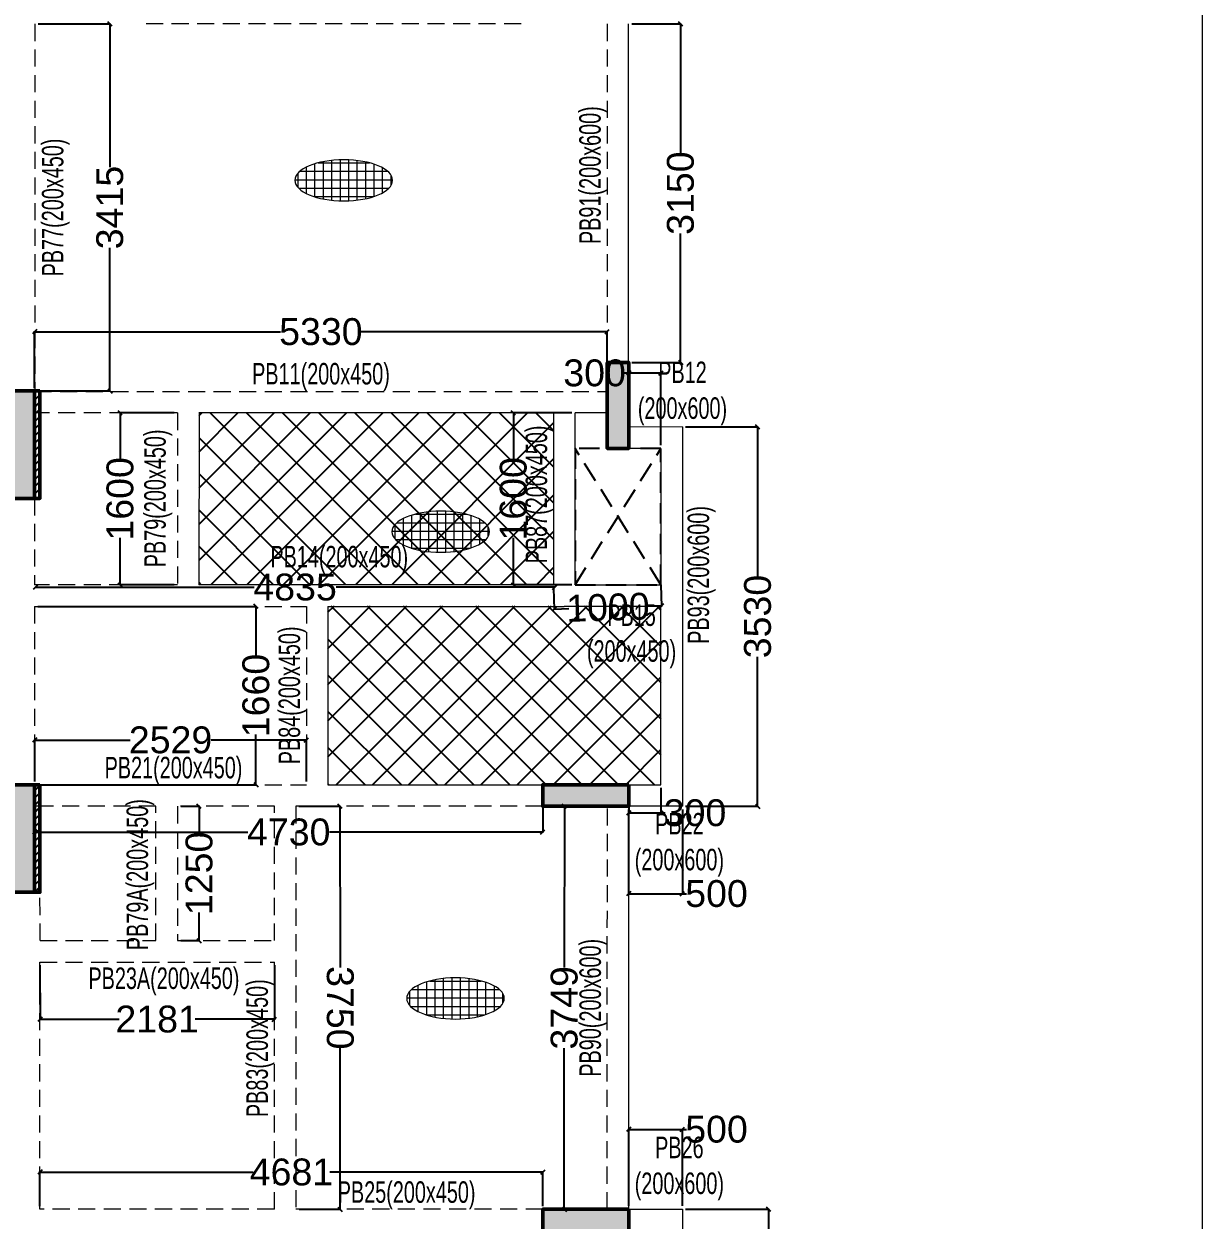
# Model space of a CAD drawing. Header units: millimetres. Extents: x 372 to 37729, y 179 to 80599.
# Drawn here: x 26762 to 37729, y 59940 to 71071 of the extents above; entities that cross this region are included whole.
import ezdxf
from ezdxf.enums import TextEntityAlignment as Align

# ---------------------------------------------------------------- set-up
doc = ezdxf.new("R2010")
doc.units = ezdxf.units.MM
doc.linetypes.add('DASHED', pattern=[0.75, 0.5, -0.25])
doc.linetypes.add('HIDDEN', pattern=[9.525, 6.35, -3.175])
for name, color, linetype, lineweight in [('A-CLMN', 5, 'Continuous', 50), ('A-CONC-PATT', 253, 'Continuous', 0), ('S - BEAM', 7, 'Continuous', 13), ('S - BEAM TXT', 30, 'Continuous', 13), ('STR-Stair', 1, 'Continuous', 13)]:
    doc.layers.add(name, color=color, linetype=linetype, lineweight=lineweight)
for name, color, linetype in [('PC-Detail-Light', 7, 'Continuous'), ('S-DIM', 8, 'Continuous'), ('SL-FW-HIDDEN', 1, 'Continuous'), ('TOILET SUNK BY100', 240, 'Continuous'), ('TOILET SUNK BY80', 240, 'Continuous')]:
    doc.layers.add(name, color=color, linetype=linetype)
doc.styles.add('S - GRID TXT', font='ARIALNB.TTF')
doc.styles.add('SOBHA', font='arial.ttf')
doc.styles.add('TITLE', font='tahoma.ttf')
doc.dimstyles.new('S--20', dxfattribs={"dimscale": 20, "dimtxt": 12.5, "dimasz": 2, "dimexe": 0.25, "dimexo": 1.5, "dimgap": 0.1, "dimtad": 0, "dimdec": 0, "dimrnd": 0.0005, "dimzin": 0, "dimdsep": 46, "dimtxsty": 'SOBHA', "dimblk": 'OBLIQUE', "dimcen": 0.09, "dimclrd": 8, "dimclre": 8, "dimclrt": 4, "dimadec": 0, "dimazin": 0, "dimtfac": 1, "dimtdec": 0, "dimtofl": 0, "dimtmove": 0, "dimatfit": 3, "dimfxl": 0.18, "dimtolj": 1, "dimtzin": 0, "dimlwd": -1, "dimlwe": -1, "dimarcsym": 0})

# ---------------------------------------------------------------- blocks, each defined once
blk = doc.blocks.new('*U71')
at = {"layer": 'SL-FW-HIDDEN', "linetype": 'HIDDEN', "ltscale": 30}
for p, q in [((800, 1270), (0, 0)), ((0, 1270), (800, 0))]:
    blk.add_line(p, q, dxfattribs=at)
blk.add_lwpolyline([(0, 1270), (800, 1270), (800, 0), (0, 0)], close=True, dxfattribs=at)
at = {"layer": 'SL-FW-HIDDEN', "linetype": 'DASHED', "ltscale": 250, "style": 'TITLE'}
blk.add_attdef('DECRIPTION', text='', height=125, dxfattribs=at).set_placement((960, 116), align=Align.MIDDLE_CENTER)
blk = doc.blocks.new('plinth beam layout')
at = {"layer": 'TOILET SUNK BY100', "linetype": 'Continuous', "lineweight": 18}
h = blk.add_hatch(dxfattribs=at)
h.set_pattern_fill('NET', color=2, scale=630)
h.set_pattern_definition([(2e-15, (-362467.66, -2199875.495), (0, 78.75), []), (90, (-362467.66, -2199875.495), (-78.75, 5e-15), [])])
h.paths.add_polyline_path([(-160035, -2187178), (-160036, -2187187), (-160039, -2187196), (-160043, -2187206), (-160048, -2187215), (-160055, -2187224), (-160062, -2187234), (-160070, -2187242), (-160080, -2187251), (-160090, -2187260), (-160102, -2187268), (-160114, -2187276), (-160128, -2187284), (-160142, -2187291), (-160157, -2187298), (-160173, -2187305), (-160190, -2187312), (-160207, -2187318), (-160226, -2187324), (-160245, -2187329), (-160264, -2187334), (-160284, -2187339), (-160305, -2187343), (-160326, -2187346), (-160348, -2187349), (-160369, -2187352), (-160392, -2187354), (-160414, -2187356), (-160437, -2187358), (-160459, -2187358), (-160482, -2187359), (-160505, -2187359), (-160528, -2187358), (-160550, -2187357), (-160573, -2187355), (-160595, -2187353), (-160617, -2187351), (-160639, -2187348), (-160660, -2187344), (-160681, -2187341), (-160701, -2187336), (-160721, -2187332), (-160740, -2187326), (-160759, -2187321), (-160777, -2187315), (-160794, -2187309), (-160810, -2187302), (-160826, -2187295), (-160841, -2187288), (-160855, -2187280), (-160868, -2187272), (-160880, -2187264), (-160890, -2187255), (-160900, -2187247), (-160909, -2187238), (-160917, -2187229), (-160924, -2187220), (-160930, -2187210), (-160934, -2187201), (-160938, -2187192), (-160940, -2187182), (-160941, -2187177), (-160941, -2187168), (-160940, -2187155), (-160938, -2187144), (-160934, -2187134), (-160930, -2187125), (-160924, -2187115), (-160917, -2187106), (-160909, -2187097), (-160900, -2187088), (-160890, -2187080), (-160880, -2187071), (-160868, -2187063), (-160855, -2187055), (-160841, -2187048), (-160826, -2187040), (-160810, -2187033), (-160794, -2187027), (-160777, -2187020), (-160759, -2187014), (-160740, -2187009), (-160721, -2187004), (-160701, -2186999), (-160681, -2186995), (-160660, -2186991), (-160639, -2186987), (-160617, -2186984), (-160595, -2186982), (-160573, -2186980), (-160550, -2186978), (-160528, -2186977), (-160505, -2186977), (-160482, -2186976), (-160459, -2186977), (-160437, -2186978), (-160414, -2186979), (-160392, -2186981), (-160369, -2186983), (-160348, -2186986), (-160326, -2186989), (-160305, -2186993), (-160284, -2186997), (-160264, -2187001), (-160245, -2187006), (-160226, -2187012), (-160207, -2187017), (-160190, -2187023), (-160173, -2187030), (-160157, -2187037), (-160142, -2187044), (-160128, -2187051), (-160114, -2187059), (-160102, -2187067), (-160090, -2187075), (-160080, -2187084), (-160070, -2187093), (-160062, -2187102), (-160055, -2187111), (-160048, -2187120), (-160043, -2187129), (-160039, -2187139), (-160036, -2187148), (-160035, -2187157), (-160034, -2187168)])
h = blk.add_hatch(dxfattribs=at)
h.set_pattern_fill('NET', color=2, scale=630)
h.set_pattern_definition([(2e-15, (-361564.46, -2203145.49), (0, 78.75), []), (90, (-361564.46, -2203145.49), (-78.75, 5e-15), [])])
h.paths.add_polyline_path([(-159132, -2190448), (-159133, -2190457), (-159136, -2190466), (-159140, -2190476), (-159145, -2190485), (-159151, -2190494), (-159159, -2190503), (-159167, -2190512), (-159177, -2190521), (-159187, -2190530), (-159199, -2190538), (-159211, -2190546), (-159224, -2190554), (-159239, -2190561), (-159254, -2190568), (-159270, -2190575), (-159287, -2190582), (-159304, -2190588), (-159323, -2190594), (-159342, -2190599), (-159361, -2190604), (-159381, -2190609), (-159402, -2190613), (-159423, -2190616), (-159444, -2190619), (-159466, -2190622), (-159488, -2190624), (-159511, -2190626), (-159533, -2190628), (-159556, -2190628), (-159579, -2190629), (-159602, -2190629), (-159624, -2190628), (-159647, -2190627), (-159669, -2190625), (-159692, -2190623), (-159714, -2190621), (-159735, -2190618), (-159757, -2190614), (-159778, -2190611), (-159798, -2190606), (-159818, -2190602), (-159837, -2190596), (-159856, -2190591), (-159874, -2190585), (-159891, -2190579), (-159907, -2190572), (-159923, -2190565), (-159938, -2190558), (-159951, -2190550), (-159964, -2190542), (-159976, -2190534), (-159987, -2190525), (-159997, -2190517), (-160006, -2190508), (-160014, -2190499), (-160021, -2190490), (-160026, -2190480), (-160031, -2190471), (-160034, -2190462), (-160037, -2190452), (-160037, -2190447), (-160038, -2190438), (-160037, -2190425), (-160034, -2190414), (-160031, -2190404), (-160026, -2190395), (-160021, -2190385), (-160014, -2190376), (-160006, -2190367), (-159997, -2190358), (-159987, -2190350), (-159976, -2190341), (-159964, -2190333), (-159951, -2190325), (-159938, -2190318), (-159923, -2190310), (-159907, -2190303), (-159891, -2190297), (-159874, -2190290), (-159856, -2190284), (-159837, -2190279), (-159818, -2190274), (-159798, -2190269), (-159778, -2190265), (-159757, -2190261), (-159735, -2190257), (-159714, -2190254), (-159692, -2190252), (-159669, -2190250), (-159647, -2190248), (-159624, -2190247), (-159602, -2190247), (-159579, -2190246), (-159556, -2190247), (-159533, -2190248), (-159511, -2190249), (-159488, -2190251), (-159466, -2190253), (-159444, -2190256), (-159423, -2190259), (-159402, -2190263), (-159381, -2190267), (-159361, -2190271), (-159342, -2190276), (-159323, -2190282), (-159304, -2190287), (-159287, -2190293), (-159270, -2190300), (-159254, -2190307), (-159239, -2190314), (-159224, -2190321), (-159211, -2190329), (-159199, -2190337), (-159187, -2190345), (-159177, -2190354), (-159167, -2190363), (-159159, -2190372), (-159151, -2190381), (-159145, -2190390), (-159140, -2190399), (-159136, -2190409), (-159133, -2190418), (-159132, -2190427), (-159131, -2190438)])
h = blk.add_hatch(dxfattribs=at)
h.set_pattern_fill('NET', color=2, scale=630)
h.set_pattern_definition([(2e-15, (-361427.48, -2207489.19), (0, 78.75), []), (90, (-361427.48, -2207489.19), (-78.75, 5e-15), [])])
h.paths.add_polyline_path([(-158995, -2194792), (-158996, -2194800), (-158999, -2194810), (-159003, -2194819), (-159008, -2194829), (-159014, -2194838), (-159022, -2194847), (-159030, -2194856), (-159040, -2194865), (-159050, -2194873), (-159062, -2194882), (-159074, -2194890), (-159087, -2194898), (-159102, -2194905), (-159117, -2194912), (-159133, -2194919), (-159150, -2194926), (-159167, -2194932), (-159186, -2194937), (-159205, -2194943), (-159224, -2194948), (-159244, -2194952), (-159265, -2194956), (-159286, -2194960), (-159307, -2194963), (-159329, -2194966), (-159351, -2194968), (-159374, -2194970), (-159396, -2194971), (-159419, -2194972), (-159442, -2194972), (-159465, -2194972), (-159487, -2194972), (-159510, -2194971), (-159533, -2194969), (-159555, -2194967), (-159577, -2194965), (-159598, -2194962), (-159620, -2194958), (-159641, -2194954), (-159661, -2194950), (-159681, -2194945), (-159700, -2194940), (-159719, -2194935), (-159737, -2194929), (-159754, -2194922), (-159770, -2194916), (-159786, -2194909), (-159801, -2194901), (-159814, -2194894), (-159827, -2194886), (-159839, -2194878), (-159850, -2194869), (-159860, -2194861), (-159869, -2194852), (-159877, -2194843), (-159884, -2194833), (-159889, -2194824), (-159894, -2194815), (-159897, -2194805), (-159900, -2194796), (-159900, -2194790), (-159901, -2194781), (-159900, -2194768), (-159897, -2194757), (-159894, -2194748), (-159889, -2194738), (-159884, -2194729), (-159877, -2194720), (-159869, -2194711), (-159860, -2194702), (-159850, -2194693), (-159839, -2194685), (-159827, -2194677), (-159814, -2194669), (-159801, -2194661), (-159786, -2194654), (-159770, -2194647), (-159754, -2194640), (-159737, -2194634), (-159719, -2194628), (-159700, -2194622), (-159681, -2194617), (-159661, -2194613), (-159641, -2194608), (-159620, -2194604), (-159598, -2194601), (-159577, -2194598), (-159555, -2194596), (-159533, -2194593), (-159510, -2194592), (-159487, -2194591), (-159465, -2194590), (-159442, -2194590), (-159419, -2194590), (-159396, -2194591), (-159374, -2194593), (-159351, -2194594), (-159329, -2194597), (-159307, -2194599), (-159286, -2194603), (-159265, -2194606), (-159244, -2194610), (-159224, -2194615), (-159205, -2194620), (-159186, -2194625), (-159167, -2194631), (-159150, -2194637), (-159133, -2194644), (-159117, -2194650), (-159102, -2194658), (-159087, -2194665), (-159074, -2194673), (-159062, -2194681), (-159050, -2194689), (-159040, -2194698), (-159030, -2194706), (-159022, -2194715), (-159014, -2194725), (-159008, -2194734), (-159003, -2194743), (-158999, -2194753), (-158996, -2194762), (-158995, -2194771), (-158994, -2194781)])
at = {"layer": 'TOILET SUNK BY80'}
h = blk.add_hatch(dxfattribs=at)
h.set_pattern_fill('ANSI37', color=256, scale=75, style=0)
h.set_pattern_definition([(45, (-2861.98, -360193.48), (-168.379802, 168.379802), []), (135, (-2861.98, -360193.48), (-168.379802, -168.379802), [])])
h.paths.add_polyline_path([(-158535, -2189328), (-161835, -2189328), (-161835, -2190928), (-158535, -2190928)])
h = blk.add_hatch(dxfattribs=at)
h.set_pattern_fill('ANSI37', color=256, scale=75, style=0)
h.set_pattern_definition([(45, (-2861.98, -360192.46), (-168.379802, 168.379802), []), (135, (-2861.98, -360192.46), (-168.379802, -168.379802), [])])
h.paths.add_polyline_path([(-157536, -2191127), (-160635, -2191127), (-160635, -2192793), (-157536, -2192793)])
at = {"layer": 'A-CLMN', "lineweight": 18, "extrusion": (0, 0, -1)}
for centre in [(-160488, -2187168, 0), (-159585, -2190438, 0), (-159448, -2194781, 0)]:
    blk.add_ellipse(centre, major_axis=(454, 0), ratio=0.421603, dxfattribs=at)
at = {"layer": 'S - BEAM', "linetype": 'HIDDEN', "ltscale": 25}
for p, q in [((-163365, -2185713, 0), (-163365, -2189128, 0)), ((-158836, -2185713, 0), (-162366, -2185713, 0)), ((-158036, -2185713, 0), (-158036, -2188863, 0)), ((-163366, -2189133, 0), (-158036, -2189133, 0)), ((-162035, -2189333, 0), (-163366, -2189333, 0)), ((-162035, -2189333, 1), (-162036, -2190933, 0)), ((-163366, -2190128, 0), (-163366, -2190933, 0)), ((-163366, -2191133, 0), (-163366, -2192793, 0)), ((-160836, -2191133, 0), (-160836, -2192793, 0)), ((-163365, -2192793, 1), (-160835, -2192793, 0)), ((-162236, -2192993, 1), (-163365, -2192993, 1)), ((-161134, -2192993, 1), (-162036, -2192993, 1)), ((-158636, -2192993, 0), (-160935, -2192993, 0)), ((-158036, -2196743, 0), (-158034, -2192993, 0)), ((-163315, -2194243, 0), (-163316, -2193793, 0)), ((-161134, -2196743, 0), (-163316, -2196743, 0)), ((-158635, -2196743, 0), (-160934, -2196743, 0))]:
    blk.add_line(p, q, dxfattribs=at)
at = {"layer": 'S - BEAM', "linetype": 'ByBlock', "ltscale": 25}
for p, q in [((-157836, -2188863, 0), (-157836, -2185713, 0)), ((-161835, -2189328, 1), (-161836, -2190933, 0)), ((-158535, -2189333, 0), (-161836, -2189333, 0)), ((-158036, -2189333, 0), (-158335, -2189333, 0)), ((-157336, -2189463, 0), (-157835, -2189464, 0)), ((-157336, -2189463, 0), (-157336, -2192993, 0)), ((-157536, -2189663, 0), (-157836, -2189663, 0)), ((-157536, -2189663, 0), (-157536, -2190933, 1)), ((-157335, -2189664, 0), (-157335, -2189664, 0)), ((-160636, -2191133, 0), (-160636, -2192793, 0)), ((-157536, -2192793, 0), (-157536, -2191133, 0)), ((-160636, -2192793, 0), (-158636, -2192793, 0)), ((-157836, -2192793, 0), (-157536, -2192793, 0)), ((-157336, -2192993, 0), (-157836, -2192993, 0)), ((-157836, -2192993, 0), (-157836, -2196743, 0)), ((-157836, -2196743, 0), (-157336, -2196743, 0)), ((-157336, -2196743, 0), (-157335, -2200646, 0))]:
    blk.add_line(p, q, dxfattribs=at)
for points, elevation in [([(-158535, -2189333), (-158535, -2190933)], 1), ([(-158335, -2190933), (-158335, -2189333)], 1), ([(-158535, -2190933), (-161836, -2190933)], 1), ([(-158335, -2190933), (-157536, -2190933)], 1), ([(-160636, -2191133), (-158436, -2191133)], 0), ([(-157536, -2191133), (-158436, -2191133)], 0)]:
    blk.add_lwpolyline(points, dxfattribs=dict(at, elevation=elevation))
at = {"layer": 'S - BEAM', "linetype": 'HIDDEN', "ltscale": 25}
for points, elevation in [([(-162036, -2190933), (-163366, -2190933)], 1), ([(-163366, -2191133), (-160836, -2191133)], 0), ([(-162236, -2194243), (-162236, -2192993)], 0), ([(-162036, -2192993), (-162036, -2194243)], 0), ([(-161134, -2194243), (-161134, -2192993)], 0), ([(-160935, -2192993), (-160934, -2196743)], 0), ([(-163315, -2194243), (-162236, -2194243)], 0), ([(-162036, -2194243), (-161134, -2194243)], 0), ([(-163316, -2196743), (-163316, -2194443)], 0), ([(-163316, -2194443), (-161134, -2194443)], 0), ([(-161134, -2196743), (-161134, -2194443)], 0)]:
    blk.add_lwpolyline(points, dxfattribs=dict(at, elevation=elevation))
at = {"layer": 'SL-FW-HIDDEN', "color": 3, "linetype": 'DASHED', "lineweight": 5, "ltscale": 30, "xscale": -1, "rotation": 180}
blk.add_blockref('*U71', (-158335, -2189663, 0), dxfattribs=at)
at = {"layer": 'S - BEAM TXT', "char_height": 200, "attachment_point": 8, "rotation": 90, "style": 'S - GRID TXT'}
for s, insert in [('{\\fSwis721 LtCn BT|b0|i0|c0|p34;\\W0.9;PB91(200x600)}', (-158036, -2187120, 1)), ('{\\fSwis721 LtCn BT|b0|i0|c0|p34;\\W0.9;PB77(200x450)}', (-163038, -2187421, 0)), ('{\\fSwis721 LtCn BT|b0|i0|c0|p34;\\W0.9;PB79(200x450)}', (-162085, -2190128, 1)), ('{\\fSwis721 LtCn BT|b0|i0|c0|p34;\\W0.9;PB87(200x450)}', (-158535, -2190091, 1)), ('{\\fSwis721 LtCn BT|b0|i0|c0|p34;\\W0.9;PB93(200x600)}', (-157027, -2190840, 0)), ('{\\fSwis721 LtCn BT|b0|i0|c0|p34;\\W0.9;PB84(200x450)}', (-160835, -2191961, 0)), ('{\\fSwis721 LtCn BT|b0|i0|c0|p34;\\W0.9;PB79A(200x450)}', (-162250, -2193629, 1)), ('{\\fSwis721 LtCn BT|b0|i0|c0|p34;\\W0.9;PB90(200x600)}', (-158034, -2194868, 0)), ('{\\fSwis721 LtCn BT|b0|i0|c0|p34;\\W0.9;PB83(200x450)}', (-161134, -2195244, 0))]:
    blk.add_mtext(s, dxfattribs=dict(at, insert=insert))
at = {"layer": 'S - BEAM TXT', "char_height": 200, "attachment_point": 8, "style": 'S - GRID TXT'}
for s, insert in [('{\\fSwis721 LtCn BT|b0|i0|c0|p34;\\W0.9;PB11(200x450)}', (-160700, -2189128)), ('{\\fSwis721 LtCn BT|b0|i0|c0|p34;\\W0.9;PB12\\P(200x600)}', (-157335, -2189448, 0)), ('{\\fSwis721 LtCn BT|b0|i0|c0|p34;\\W0.9;PB14(200x450)}', (-160530, -2190830, 1)), ('{\\fSwis721 LtCn BT|b0|i0|c0|p34;\\W0.9;PB15\\P(200x450)}', (-157809, -2191708, 0)), ('{\\fSwis721 LtCn BT|b0|i0|c0|p34;\\W0.9;PB21(200x450)}', (-162073, -2192793, 0)), ('{\\fSwis721 LtCn BT|b0|i0|c0|p34;\\W0.9;PB22\\P(200x600)}', (-157364, -2193649, 0)), ('{\\fSwis721 LtCn BT|b0|i0|c0|p34;\\W0.9;PB23A(200x450)}', (-162162, -2194753, 0)), ('{\\fSwis721 LtCn BT|b0|i0|c0|p34;\\W0.9;PB26\\P(200x600)}', (-157364, -2196661, 0)), ('{\\fSwis721 LtCn BT|b0|i0|c0|p34;\\W0.9;PB25(200x450)}', (-159903, -2196743, 0))]:
    blk.add_mtext(s, dxfattribs=dict(at, insert=insert))
blk = doc.blocks.new('TYP CLM')
at = {"layer": 'A-CONC-PATT'}
h = blk.add_hatch(color=256, dxfattribs=at)
h.dxf.hatch_style = 1
h.paths.add_polyline_path([(23800, 35410), (23600, 35410), (23600, 34610), (23800, 34610)])
h = blk.add_hatch(color=256, dxfattribs=at)
h.dxf.hatch_style = 1
h.paths.add_polyline_path([(18270, 35145), (18070, 35145), (18070, 34145), (18270, 34145)])
h = blk.add_hatch(color=256, dxfattribs=at)
h.dxf.hatch_style = 1
h.paths.add_polyline_path([(18070, 30480), (18270, 30480), (18270, 31480), (18070, 31480)])
h = blk.add_hatch(color=256, dxfattribs=at)
h.dxf.hatch_style = 1
h.paths.add_polyline_path([(23000, 31480), (23000, 31280), (23800, 31280), (23800, 31480)])
h = blk.add_hatch(color=256, dxfattribs=at)
h.dxf.hatch_style = 1
h.paths.add_polyline_path([(23800, 27330), (23800, 27530), (23000, 27530), (23000, 27330)])
at = {"layer": 'PC-Detail-Light', "linetype": 'ByBlock'}
h = blk.add_hatch(dxfattribs=at)
h.set_pattern_fill('ANSI31', color=8, scale=15)
h.set_pattern_definition([(45, (-99.18, 3565.606), (-33.67596, 33.67596), [])])
h.paths.add_polyline_path([(18320, 31480), (18270, 31480), (18270, 30480), (18320, 30480)])
h.paths.add_polyline_path([(18320, 35145), (18270, 35145), (18270, 34145), (18320, 34145)])
at = {"layer": 'A-CLMN'}
for points, elevation in [([(23600, 35410), (23800, 35410), (23800, 34610), (23600, 34610)], 1), ([(18070, 35145), (18270, 35145), (18270, 34145), (18070, 34145)], 1), ([(18070, 35145), (18270, 35145), (18270, 34145), (18070, 34145)], 0), ([(18270, 30480), (18070, 30480), (18070, 31480), (18270, 31480)], 1), ([(18320, 31480), (18270, 31480), (18270, 30480), (18320, 30480)], 1), ([(23800, 31480), (23800, 31280), (23000, 31280), (23000, 31480)], 1), ([(23800, 27530), (23800, 27330), (23000, 27330), (23000, 27530)], 1)]:
    blk.add_lwpolyline(points, close=True, dxfattribs=dict(at, elevation=elevation))
blk = doc.blocks.new('_Oblique')
at = {"color": 0, "linetype": 'ByBlock', "lineweight": -2}
blk.add_line((-0.5, -0.5), (0.5, 0.5), dxfattribs=at)
blk = doc.blocks.new('*D438')
at = {"layer": 'Defpoints', "color": 0, "linetype": 'ByBlock', "transparency": 16777216}
for p in [(32391, 71071, 0), (32874, 71071), (32391, 67921, 0)]:
    blk.add_point(p, dxfattribs=at)
at = {"layer": 'S-DIM', "color": 8, "transparency": 16777216}
for p, q in [((32421, 71071), (32879, 71071)), ((32874, 71071), (32874, 69870)), ((32874, 67921), (32874, 69121)), ((32421, 67921), (32879, 67921))]:
    blk.add_line(p, q, dxfattribs=at)
at = {"layer": 'S-DIM', "color": 8, "linetype": 'ByBlock', "transparency": 16777216, "xscale": 40, "yscale": 40, "zscale": 40}
for p, rotation in [((32874, 71071), 90), ((32874, 67921), 270)]:
    blk.add_blockref('_Oblique', p, dxfattribs=dict(at, rotation=rotation))
at = {"layer": 'S-DIM', "color": 4, "linetype": 'ByBlock', "transparency": 16777216, "insert": (32874, 69496), "char_height": 250, "attachment_point": 5, "rotation": 90, "style": 'SOBHA'}
blk.add_mtext('\\A1;3150', dxfattribs=at)
blk = doc.blocks.new('*D439')
at = {"layer": 'Defpoints', "color": 0, "linetype": 'ByBlock', "transparency": 16777216}
for p in [(26863, 71070, 0), (26863, 67655, 0), (27562, 67655)]:
    blk.add_point(p, dxfattribs=at)
at = {"layer": 'S-DIM', "color": 8, "transparency": 16777216}
for p, q in [((26893, 71070), (27567, 71070)), ((27562, 71070), (27562, 69739)), ((27562, 67655), (27562, 68986)), ((26893, 67655), (27567, 67655))]:
    blk.add_line(p, q, dxfattribs=at)
at = {"layer": 'S-DIM', "color": 8, "linetype": 'ByBlock', "transparency": 16777216, "xscale": 40, "yscale": 40, "zscale": 40}
for p, rotation in [((27562, 71070), 90), ((27562, 67655), 270)]:
    blk.add_blockref('_Oblique', p, dxfattribs=dict(at, rotation=rotation))
at = {"layer": 'S-DIM', "color": 4, "linetype": 'ByBlock', "transparency": 16777216, "insert": (27562, 69362), "char_height": 250, "attachment_point": 5, "rotation": 90, "style": 'SOBHA'}
blk.add_mtext('\\A1;3415', dxfattribs=at)
blk = doc.blocks.new('*D387')
at = {"layer": 'Defpoints', "color": 0, "linetype": 'ByBlock', "transparency": 16777216}
for p in [(32191, 68206), (26861, 67651, 0), (32191, 67651, 0)]:
    blk.add_point(p, dxfattribs=at)
at = {"layer": 'S-DIM', "color": 8, "transparency": 16777216}
for p, q in [((26861, 67681), (26861, 68211)), ((26861, 68206), (29151, 68206)), ((32191, 68206), (29901, 68206)), ((32191, 67681), (32191, 68211))]:
    blk.add_line(p, q, dxfattribs=at)
at = {"layer": 'S-DIM', "color": 8, "linetype": 'ByBlock', "transparency": 16777216, "xscale": 40, "yscale": 40, "zscale": 40, "rotation": 180}
blk.add_blockref('_Oblique', (26861, 68206), dxfattribs=at)
at = {"layer": 'S-DIM', "color": 8, "linetype": 'ByBlock', "transparency": 16777216, "xscale": 40, "yscale": 40, "zscale": 40}
blk.add_blockref('_Oblique', (32191, 68206), dxfattribs=at)
at = {"layer": 'S-DIM', "color": 4, "linetype": 'ByBlock', "transparency": 16777216, "insert": (29526, 68206), "char_height": 250, "attachment_point": 5, "style": 'SOBHA'}
blk.add_mtext('\\A1;5330', dxfattribs=at)
blk = doc.blocks.new('*D388')
at = {"layer": 'Defpoints', "color": 0, "linetype": 'ByBlock', "transparency": 16777216}
for p in [(28192, 67451, 1), (27657, 65851), (28191, 65851, 0)]:
    blk.add_point(p, dxfattribs=at)
at = {"layer": 'S-DIM', "color": 8, "transparency": 16777216}
for p, q in [((28162, 67451), (27653, 67451)), ((27658, 67451), (27658, 67014)), ((27657, 65851), (27657, 66288)), ((28161, 65851), (27652, 65851))]:
    blk.add_line(p, q, dxfattribs=at)
at = {"layer": 'S-DIM', "color": 8, "linetype": 'ByBlock', "transparency": 16777216, "xscale": 40, "yscale": 40, "zscale": 40}
for p, rotation in [((27658, 67451), 89.97974101101354), ((27657, 65851), 269.9797410110135)]:
    blk.add_blockref('_Oblique', p, dxfattribs=dict(at, rotation=rotation))
at = {"layer": 'S-DIM', "color": 4, "linetype": 'ByBlock', "transparency": 16777216, "insert": (27657, 66651), "char_height": 250, "attachment_point": 5, "rotation": 89.9797, "style": 'SOBHA'}
blk.add_mtext('\\A1;1600', dxfattribs=at)
blk = doc.blocks.new('*D389')
at = {"layer": 'Defpoints', "color": 0, "linetype": 'ByBlock', "transparency": 16777216}
for p in [(31318, 67451), (31892, 67451, 1), (31892, 65851, 1)]:
    blk.add_point(p, dxfattribs=at)
at = {"layer": 'S-DIM', "color": 8, "transparency": 16777216}
for p, q in [((31862, 67451), (31313, 67451)), ((31318, 67451), (31318, 67014)), ((31318, 65851), (31318, 66287)), ((31862, 65851), (31313, 65851))]:
    blk.add_line(p, q, dxfattribs=at)
at = {"layer": 'S-DIM', "color": 8, "linetype": 'ByBlock', "transparency": 16777216, "xscale": 40, "yscale": 40, "zscale": 40}
for p, rotation in [((31318, 67451), 90), ((31318, 65851), 270)]:
    blk.add_blockref('_Oblique', p, dxfattribs=dict(at, rotation=rotation))
at = {"layer": 'S-DIM', "color": 4, "linetype": 'ByBlock', "transparency": 16777216, "insert": (31318, 66651), "char_height": 250, "attachment_point": 5, "rotation": 90, "style": 'SOBHA'}
blk.add_mtext('\\A1;1600', dxfattribs=at)
blk = doc.blocks.new('*D390')
at = {"layer": 'Defpoints', "color": 0, "linetype": 'ByBlock', "transparency": 16777216}
for p in [(32891, 67321, 0), (32891, 63791, 0), (33592, 63791)]:
    blk.add_point(p, dxfattribs=at)
at = {"layer": 'S-DIM', "color": 8, "transparency": 16777216}
for p, q in [((32921, 67321), (33597, 67321)), ((33592, 67321), (33592, 65930)), ((33592, 63791), (33592, 65181)), ((32921, 63791), (33597, 63791))]:
    blk.add_line(p, q, dxfattribs=at)
at = {"layer": 'S-DIM', "color": 8, "linetype": 'ByBlock', "transparency": 16777216, "xscale": 40, "yscale": 40, "zscale": 40}
for p, rotation in [((33592, 67321), 90), ((33592, 63791), 270)]:
    blk.add_blockref('_Oblique', p, dxfattribs=dict(at, rotation=rotation))
at = {"layer": 'S-DIM', "color": 4, "linetype": 'ByBlock', "transparency": 16777216, "insert": (33592, 65556), "char_height": 250, "attachment_point": 5, "rotation": 90, "style": 'SOBHA'}
blk.add_mtext('\\A1;3530', dxfattribs=at)
blk = doc.blocks.new('*D391')
at = {"layer": 'Defpoints', "color": 0, "linetype": 'ByBlock', "transparency": 16777216}
for p in [(26861, 65651, 0), (26861, 63991, 0), (28922, 63991)]:
    blk.add_point(p, dxfattribs=at)
at = {"layer": 'S-DIM', "color": 8, "transparency": 16777216}
for p, q in [((26891, 65651), (28927, 65651)), ((28922, 65651), (28922, 65184)), ((28922, 63991), (28922, 64457)), ((26891, 63991), (28927, 63991))]:
    blk.add_line(p, q, dxfattribs=at)
at = {"layer": 'S-DIM', "color": 8, "linetype": 'ByBlock', "transparency": 16777216, "xscale": 40, "yscale": 40, "zscale": 40}
for p, rotation in [((28922, 65651), 90), ((28922, 63991), 270)]:
    blk.add_blockref('_Oblique', p, dxfattribs=dict(at, rotation=rotation))
at = {"layer": 'S-DIM', "color": 4, "linetype": 'ByBlock', "transparency": 16777216, "insert": (28922, 64821), "char_height": 250, "attachment_point": 5, "rotation": 90, "style": 'SOBHA'}
blk.add_mtext('\\A1;1660', dxfattribs=at)
blk = doc.blocks.new('*D394')
at = {"layer": 'Defpoints', "color": 0, "linetype": 'ByBlock', "transparency": 16777216}
for p in [(28192, 63790, 0), (28191, 62541, 0), (28393, 62541)]:
    blk.add_point(p, dxfattribs=at)
at = {"layer": 'S-DIM', "color": 8, "transparency": 16777216}
for p, q in [((28222, 63790), (28398, 63790)), ((28393, 63790), (28393, 63529)), ((28393, 62541), (28393, 62802)), ((28221, 62541), (28398, 62541))]:
    blk.add_line(p, q, dxfattribs=at)
at = {"layer": 'S-DIM', "color": 8, "linetype": 'ByBlock', "transparency": 16777216, "xscale": 40, "yscale": 40, "zscale": 40}
for p, rotation in [((28393, 63790), 89.9926185635102), ((28393, 62541), 269.9926185635102)]:
    blk.add_blockref('_Oblique', p, dxfattribs=dict(at, rotation=rotation))
at = {"layer": 'S-DIM', "color": 4, "linetype": 'ByBlock', "transparency": 16777216, "insert": (28393, 63166), "char_height": 250, "attachment_point": 5, "rotation": 89.9926, "style": 'SOBHA'}
blk.add_mtext('\\A1;1250', dxfattribs=at)
blk = doc.blocks.new('*D395')
at = {"layer": 'Defpoints', "color": 0, "linetype": 'ByBlock', "transparency": 16777216}
for p in [(29292, 63790, 0), (29293, 60040, 0), (29705, 60040)]:
    blk.add_point(p, dxfattribs=at)
at = {"layer": 'S-DIM', "color": 8, "transparency": 16777216}
for p, q in [((29322, 63790), (29709, 63790)), ((29704, 63790), (29705, 62290)), ((29705, 60040), (29705, 61540)), ((29323, 60040), (29710, 60040))]:
    blk.add_line(p, q, dxfattribs=at)
at = {"layer": 'S-DIM', "color": 8, "linetype": 'ByBlock', "transparency": 16777216, "xscale": 40, "yscale": 40, "zscale": 40}
for p, rotation in [((29704, 63790), 90.004959730567), ((29705, 60040), 270.004959730567)]:
    blk.add_blockref('_Oblique', p, dxfattribs=dict(at, rotation=rotation))
at = {"layer": 'S-DIM', "color": 4, "linetype": 'ByBlock', "transparency": 16777216, "insert": (29705, 61915), "char_height": 250, "attachment_point": 5, "rotation": 270.005, "style": 'SOBHA'}
blk.add_mtext('\\A1;3750', dxfattribs=at)
blk = doc.blocks.new('*D396')
at = {"layer": 'Defpoints', "color": 0, "linetype": 'ByBlock', "transparency": 16777216}
for p in [(31793, 63790), (32193, 63790, 0), (32191, 60041, 0)]:
    blk.add_point(p, dxfattribs=at)
at = {"layer": 'S-DIM', "color": 8, "transparency": 16777216}
for p, q in [((32163, 63790), (31788, 63790)), ((31793, 63790), (31792, 62291)), ((31792, 60041), (31792, 61540)), ((32161, 60041), (31787, 60041))]:
    blk.add_line(p, q, dxfattribs=at)
at = {"layer": 'S-DIM', "color": 8, "linetype": 'ByBlock', "transparency": 16777216, "xscale": 40, "yscale": 40, "zscale": 40}
for p, rotation in [((31793, 63790), 89.97985682533518), ((31792, 60041), 269.9798568253352)]:
    blk.add_blockref('_Oblique', p, dxfattribs=dict(at, rotation=rotation))
at = {"layer": 'S-DIM', "color": 4, "linetype": 'ByBlock', "transparency": 16777216, "insert": (31792, 61915), "char_height": 250, "attachment_point": 5, "rotation": 89.9799, "style": 'SOBHA'}
blk.add_mtext('\\A1;3749', dxfattribs=at)
blk = doc.blocks.new('*D278')
at = {"layer": 'Defpoints', "color": 0, "linetype": 'ByBlock', "transparency": 16777216}
for p in [(32391, 63791, 0), (32891, 63791, 0), (32891, 62977)]:
    blk.add_point(p, dxfattribs=at)
at = {"layer": 'S-DIM', "color": 8, "transparency": 16777216}
for p, q in [((32391, 63761), (32391, 62972)), ((32891, 63761), (32891, 62972)), ((32391, 62977), (32891, 62977)), ((32891, 62977), (32931, 62977))]:
    blk.add_line(p, q, dxfattribs=at)
at = {"layer": 'S-DIM', "color": 8, "linetype": 'ByBlock', "transparency": 16777216, "xscale": 40, "yscale": 40, "zscale": 40, "rotation": 180}
blk.add_blockref('_Oblique', (32391, 62977), dxfattribs=at)
at = {"layer": 'S-DIM', "color": 8, "linetype": 'ByBlock', "transparency": 16777216, "xscale": 40, "yscale": 40, "zscale": 40}
blk.add_blockref('_Oblique', (32891, 62977), dxfattribs=at)
at = {"layer": 'S-DIM', "color": 4, "linetype": 'ByBlock', "transparency": 16777216, "insert": (33209, 62977), "char_height": 250, "attachment_point": 5, "style": 'SOBHA'}
blk.add_mtext('\\A1;500', dxfattribs=at)
blk = doc.blocks.new('*D279')
at = {"layer": 'Defpoints', "color": 0, "linetype": 'ByBlock', "transparency": 16777216}
for p in [(32891, 60784), (32392, 60041, 0), (32891, 60041, 0)]:
    blk.add_point(p, dxfattribs=at)
at = {"layer": 'S-DIM', "color": 8, "transparency": 16777216}
for p, q in [((32392, 60071), (32392, 60789)), ((32392, 60784), (32891, 60784)), ((32891, 60071), (32891, 60789)), ((32891, 60784), (32931, 60784))]:
    blk.add_line(p, q, dxfattribs=at)
at = {"layer": 'S-DIM', "color": 8, "linetype": 'ByBlock', "transparency": 16777216, "xscale": 40, "yscale": 40, "zscale": 40, "rotation": 180}
blk.add_blockref('_Oblique', (32392, 60784), dxfattribs=at)
at = {"layer": 'S-DIM', "color": 8, "linetype": 'ByBlock', "transparency": 16777216, "xscale": 40, "yscale": 40, "zscale": 40}
blk.add_blockref('_Oblique', (32891, 60784), dxfattribs=at)
at = {"layer": 'S-DIM', "color": 4, "linetype": 'ByBlock', "transparency": 16777216, "insert": (33209, 60784), "char_height": 250, "attachment_point": 5, "style": 'SOBHA'}
blk.add_mtext('\\A1;500', dxfattribs=at)
blk = doc.blocks.new('*D280')
at = {"layer": 'Defpoints', "color": 0, "linetype": 'ByBlock', "transparency": 16777216}
for p in [(32891, 60041, 0), (32891, 55441, -1), (33694, 55441)]:
    blk.add_point(p, dxfattribs=at)
at = {"layer": 'S-DIM', "color": 8, "transparency": 16777216}
for p, q in [((32921, 60041), (33699, 60041)), ((33694, 60041), (33694, 58120)), ((33694, 55441), (33694, 57361)), ((32921, 55441), (33699, 55441))]:
    blk.add_line(p, q, dxfattribs=at)
at = {"layer": 'S-DIM', "color": 8, "linetype": 'ByBlock', "transparency": 16777216, "xscale": 40, "yscale": 40, "zscale": 40}
for p, rotation in [((33694, 60041), 90), ((33694, 55441), 270)]:
    blk.add_blockref('_Oblique', p, dxfattribs=dict(at, rotation=rotation))
at = {"layer": 'S-DIM', "color": 4, "linetype": 'ByBlock', "transparency": 16777216, "insert": (33694, 57741), "char_height": 250, "attachment_point": 5, "rotation": 90, "style": 'SOBHA'}
blk.add_mtext('\\A1;4600', dxfattribs=at)
blk = doc.blocks.new('*D400')
at = {"layer": 'Defpoints', "color": 0, "linetype": 'ByBlock', "transparency": 16777216}
for p in [(26911, 62341, 0), (29093, 62341, 0), (29093, 61809)]:
    blk.add_point(p, dxfattribs=at)
at = {"layer": 'S-DIM', "color": 8, "transparency": 16777216}
for p, q in [((26911, 62311), (26912, 61804)), ((29093, 62311), (29093, 61804)), ((26912, 61809), (27649, 61809)), ((29093, 61809), (28356, 61809))]:
    blk.add_line(p, q, dxfattribs=at)
at = {"layer": 'S-DIM', "color": 8, "linetype": 'ByBlock', "transparency": 16777216, "xscale": 40, "yscale": 40, "zscale": 40}
for p, rotation in [((26912, 61809), 180.0049572465397), ((29093, 61809), 0.0049572465396861)]:
    blk.add_blockref('_Oblique', p, dxfattribs=dict(at, rotation=rotation))
at = {"layer": 'S-DIM', "color": 4, "linetype": 'ByBlock', "transparency": 16777216, "insert": (28002, 61809), "char_height": 250, "attachment_point": 5, "rotation": 0.005, "style": 'SOBHA'}
blk.add_mtext('\\A1;2181', dxfattribs=at)
blk = doc.blocks.new('*D289')
at = {"layer": 'Defpoints', "color": 0, "linetype": 'ByBlock', "transparency": 16777216}
for p in [(26911, 60386), (26911, 60040, 0), (31593, 60040, 0)]:
    blk.add_point(p, dxfattribs=at)
at = {"layer": 'S-DIM', "color": 8, "transparency": 16777216}
for p, q in [((26911, 60070), (26911, 60391)), ((26911, 60386), (28896, 60386)), ((31593, 60386), (29608, 60386)), ((31593, 60070), (31593, 60391))]:
    blk.add_line(p, q, dxfattribs=at)
at = {"layer": 'S-DIM', "color": 8, "linetype": 'ByBlock', "transparency": 16777216, "xscale": 40, "yscale": 40, "zscale": 40, "rotation": 180}
blk.add_blockref('_Oblique', (26911, 60386), dxfattribs=at)
at = {"layer": 'S-DIM', "color": 8, "linetype": 'ByBlock', "transparency": 16777216, "xscale": 40, "yscale": 40, "zscale": 40}
blk.add_blockref('_Oblique', (31593, 60386), dxfattribs=at)
at = {"layer": 'S-DIM', "color": 4, "linetype": 'ByBlock', "transparency": 16777216, "insert": (29252, 60386), "char_height": 250, "attachment_point": 5, "style": 'SOBHA'}
blk.add_mtext('\\A1;4681', dxfattribs=at)
blk = doc.blocks.new('*D251')
at = {"layer": 'Defpoints', "color": 0, "linetype": 'ByBlock', "transparency": 16777216}
for p in [(26861, 63991, 0), (31592, 63991, 0), (31592, 63550)]:
    blk.add_point(p, dxfattribs=at)
at = {"layer": 'S-DIM', "color": 8, "transparency": 16777216}
for p, q in [((26861, 63961), (26861, 63545)), ((31592, 63961), (31592, 63545)), ((26861, 63550), (28847, 63550)), ((31592, 63550), (29607, 63550))]:
    blk.add_line(p, q, dxfattribs=at)
at = {"layer": 'S-DIM', "color": 8, "linetype": 'ByBlock', "transparency": 16777216, "xscale": 40, "yscale": 40, "zscale": 40, "rotation": 180}
blk.add_blockref('_Oblique', (26861, 63550), dxfattribs=at)
at = {"layer": 'S-DIM', "color": 8, "linetype": 'ByBlock', "transparency": 16777216, "xscale": 40, "yscale": 40, "zscale": 40}
blk.add_blockref('_Oblique', (31592, 63550), dxfattribs=at)
at = {"layer": 'S-DIM', "color": 4, "linetype": 'ByBlock', "transparency": 16777216, "insert": (29227, 63550), "char_height": 250, "attachment_point": 5, "style": 'SOBHA'}
blk.add_mtext('\\A1;4730', dxfattribs=at)
blk = doc.blocks.new('*D252')
at = {"layer": 'Defpoints', "color": 0, "linetype": 'ByBlock', "transparency": 16777216}
for p in [(31692, 65851, 1), (32691, 65881), (32698, 65656)]:
    blk.add_point(p, dxfattribs=at)
at = {"layer": 'S-DIM', "color": 8, "transparency": 16777216}
for p, q in [((31693, 65821), (31699, 65621)), ((32692, 65851), (32698, 65651)), ((31699, 65626), (31835, 65630)), ((32698, 65656), (32561, 65652))]:
    blk.add_line(p, q, dxfattribs=at)
at = {"layer": 'S-DIM', "color": 8, "linetype": 'ByBlock', "transparency": 16777216, "xscale": 40, "yscale": 40, "zscale": 40}
for p, rotation in [((32698, 65656), 1.718988840287255), ((31699, 65626), 181.7189888402872)]:
    blk.add_blockref('_Oblique', p, dxfattribs=dict(at, rotation=rotation))
at = {"layer": 'S-DIM', "color": 4, "linetype": 'ByBlock', "transparency": 16777216, "insert": (32198, 65641), "char_height": 250, "attachment_point": 5, "rotation": 1.719, "style": 'SOBHA'}
blk.add_mtext('\\A1;1000', dxfattribs=at)
blk = doc.blocks.new('*D351')
at = {"layer": 'Defpoints', "color": 0, "linetype": 'ByBlock', "transparency": 16777216}
for p in [(32391, 67822), (32391, 67121, 0), (32691, 67121, 0)]:
    blk.add_point(p, dxfattribs=at)
at = {"layer": 'S-DIM', "color": 8, "transparency": 16777216}
for p, q in [((32391, 67822), (32351, 67822)), ((32391, 67151), (32391, 67827)), ((32691, 67822), (32391, 67822)), ((32691, 67151), (32691, 67827))]:
    blk.add_line(p, q, dxfattribs=at)
at = {"layer": 'S-DIM', "color": 8, "linetype": 'ByBlock', "transparency": 16777216, "xscale": 40, "yscale": 40, "zscale": 40, "rotation": 180}
blk.add_blockref('_Oblique', (32391, 67822), dxfattribs=at)
at = {"layer": 'S-DIM', "color": 8, "linetype": 'ByBlock', "transparency": 16777216, "xscale": 40, "yscale": 40, "zscale": 40}
blk.add_blockref('_Oblique', (32691, 67822), dxfattribs=at)
at = {"layer": 'S-DIM', "color": 4, "linetype": 'ByBlock', "transparency": 16777216, "insert": (32074, 67822), "char_height": 250, "attachment_point": 5, "style": 'SOBHA'}
blk.add_mtext('\\A1;300', dxfattribs=at)
blk = doc.blocks.new('*D254')
at = {"layer": 'Defpoints', "color": 0, "linetype": 'ByBlock', "transparency": 16777216}
for p in [(26869, 65852), (31703, 65852), (31703, 65829)]:
    blk.add_point(p, dxfattribs=at)
at = {"layer": 'S-DIM', "color": 8, "transparency": 16777216}
for p, q in [((26869, 65829), (28905, 65829)), ((26869, 65822), (26869, 65824)), ((31703, 65829), (29667, 65829)), ((31703, 65822), (31703, 65824))]:
    blk.add_line(p, q, dxfattribs=at)
at = {"layer": 'S-DIM', "color": 8, "linetype": 'ByBlock', "transparency": 16777216, "xscale": 40, "yscale": 40, "zscale": 40, "rotation": 180}
blk.add_blockref('_Oblique', (26869, 65829), dxfattribs=at)
at = {"layer": 'S-DIM', "color": 8, "linetype": 'ByBlock', "transparency": 16777216, "xscale": 40, "yscale": 40, "zscale": 40}
blk.add_blockref('_Oblique', (31703, 65829), dxfattribs=at)
at = {"layer": 'S-DIM', "color": 4, "linetype": 'ByBlock', "transparency": 16777216, "insert": (29286, 65829), "char_height": 250, "attachment_point": 5, "style": 'SOBHA'}
blk.add_mtext('\\A1;4835', dxfattribs=at)
blk = doc.blocks.new('*D352')
at = {"layer": 'Defpoints', "color": 0, "linetype": 'ByBlock', "transparency": 16777216}
for p in [(29392, 64407), (26863, 63991, 1), (29392, 63990, 0)]:
    blk.add_point(p, dxfattribs=at)
at = {"layer": 'S-DIM', "color": 8, "transparency": 16777216}
for p, q in [((26863, 64021), (26863, 64412)), ((26863, 64407), (27750, 64407)), ((29392, 64407), (28505, 64407)), ((29392, 64020), (29392, 64412))]:
    blk.add_line(p, q, dxfattribs=at)
at = {"layer": 'S-DIM', "color": 8, "linetype": 'ByBlock', "transparency": 16777216, "xscale": 40, "yscale": 40, "zscale": 40}
for p, rotation in [((26863, 64407), 179.9916854961869), ((29392, 64407), 359.9916854961869)]:
    blk.add_blockref('_Oblique', p, dxfattribs=dict(at, rotation=rotation))
at = {"layer": 'S-DIM', "color": 4, "linetype": 'ByBlock', "transparency": 16777216, "insert": (28127, 64407), "char_height": 250, "attachment_point": 5, "rotation": 359.9917, "style": 'SOBHA'}
blk.add_mtext('\\A1;2529', dxfattribs=at)
blk = doc.blocks.new('*D255')
at = {"layer": 'Defpoints', "color": 0, "linetype": 'ByBlock', "transparency": 16777216}
for p in [(32392, 63991, 0), (32691, 63991, 0), (32691, 63729)]:
    blk.add_point(p, dxfattribs=at)
at = {"layer": 'S-DIM', "color": 8, "transparency": 16777216}
for p, q in [((32392, 63961), (32392, 63724)), ((32691, 63961), (32691, 63724)), ((32392, 63729), (32691, 63729)), ((32691, 63729), (32731, 63729))]:
    blk.add_line(p, q, dxfattribs=at)
at = {"layer": 'S-DIM', "color": 8, "linetype": 'ByBlock', "transparency": 16777216, "xscale": 40, "yscale": 40, "zscale": 40, "rotation": 180}
blk.add_blockref('_Oblique', (32392, 63729), dxfattribs=at)
at = {"layer": 'S-DIM', "color": 8, "linetype": 'ByBlock', "transparency": 16777216, "xscale": 40, "yscale": 40, "zscale": 40}
blk.add_blockref('_Oblique', (32691, 63729), dxfattribs=at)
at = {"layer": 'S-DIM', "color": 4, "linetype": 'ByBlock', "transparency": 16777216, "insert": (33009, 63729), "char_height": 250, "attachment_point": 5, "style": 'SOBHA'}
blk.add_mtext('\\A1;300', dxfattribs=at)

msp = doc.modelspace()

# ---------------------------------------------------------------- linework, layer by layer
at = {"layer": 'A-CLMN', "elevation": 0.1}
msp.add_lwpolyline([(26911.5, 67655.6), (26861.5, 67655.6), (26861.5, 66655.6), (26911.5, 66655.6)], close=True, dxfattribs=at)
at = {"layer": 'STR-Stair', "linetype": 'ByBlock', "elevation": 0.1}
msp.add_lwpolyline([(372.1, 78772.5), (37728.9, 78772.5), (37728.9, 178.5), (372.1, 178.5)], close=True, dxfattribs=at)

# ---------------------------------------------------------------- block references
at = {"color": 1}
msp.add_blockref('plinth beam layout', (190227.2, 2256783.3), dxfattribs=at)
at = {"linetype": 'ByBlock'}
msp.add_blockref('TYP CLM', (8591.5, 32510.6, -0.3), dxfattribs=at)

# ---------------------------------------------------------------- dimensions: what is measured, and where the dimension line sits
at = {"layer": 'S-DIM', "linetype": 'ByBlock'}
for base, p1, p2, picture, middle in [((27561.7, 67654.9), (26862.6, 71069.9, 0.2), (26862.6, 67654.9, 0.2), '*D439', (27561.7, 69362.4)), ((31317.5, 67450.6), (31891.8, 65850.6, 1.3), (31891.8, 67450.6, 1.3), '*D389', (31317.5, 66650.6)), ((33592.1, 63790.6), (32891.5, 67320.6, -0.4), (32891.5, 63790.6, -0.2), '*D390', (33592.1, 65555.6)), ((28922.1, 63990.6), (26861.5, 65650.6, -0.4), (26861.5, 63990.6, -0.4), '*D391', (28922.1, 64820.6))]:
    dim = msp.add_linear_dim(base=base, p1=p1, p2=p2, angle=90, dimstyle='S--20', dxfattribs=at)
    dim.commit()
    dim.dimension.update_dxf_attribs({"geometry": picture, "text_midpoint": middle})
for p1, p2, distance, picture, middle in [((32391.5, 67920.6, 0.1), (32391.5, 71070.6, 0.3), -482.4, '*D438', (32873.9, 69495.6)), ((28192, 67450.6, 1), (28191.5, 65850.6, -0.4), -534.4, '*D388', (27657.4, 66650.7)), ((31691.8, 65850.6, 1.1), (32691.5, 65880.6), -224.5, '*D252', (32198.4, 65641.1)), ((26862.6, 63990.6, 0.6), (29391.9, 63990.2, 0.5), 416.9, '*D352', (28127.3, 64407.3)), ((28191.6, 63790.4, 0.4), (28191.5, 62540.7, 0.4), 201.2, '*D394', (28392.8, 63165.5)), ((29292.5, 63790.2, -0.2), (29292.8, 60039.9, -0.2), 411.9, '*D395', (29704.5, 61915.1)), ((32191.5, 60040.6, -0.4), (32192.8, 63789.9, 0.4), 399.8, '*D396', (31792.3, 61915.3)), ((26911.5, 62340.6, 0.4), (29092.9, 62340.7, 0.4), -531.9, '*D400', (28002.2, 61808.7)), ((32891.5, 60040.6, -0.4), (32891.5, 55440.6, -1), 802.6, '*D280', (33694, 57740.6))]:
    dim = msp.add_aligned_dim(p1=p1, p2=p2, distance=distance, dimstyle='S--20', dxfattribs=at)
    dim.commit()
    dim.dimension.update_dxf_attribs({"geometry": picture, "text_midpoint": middle})
for base, p1, p2, picture, middle in [((32191.5, 68205.7), (26861.2, 67650.6, -0.4), (32191.5, 67650.6, -0.4), '*D387', (29526.3, 68205.7)), ((32391.5, 67821.6), (32691.5, 67120.6, -0.4), (32391.5, 67120.6, 0.3), '*D351', (32073.8, 67821.6)), ((31703.2, 65828.8), (26868.5, 65852.3), (31703.2, 65852.3), '*D254', (29285.9, 65828.8)), ((31591.8, 63550.1), (26861.5, 63990.6, 0.3), (31591.8, 63990.6, 0.3), '*D251', (29226.7, 63550.1)), ((32691.5, 63728.9), (32391.8, 63990.6, 0.3), (32691.5, 63990.6, -0.3), '*D255', (33009.1, 63728.9)), ((32891.5, 62977.4), (32391.5, 63790.6, 0.3), (32891.5, 63790.6, -0.2), '*D278', (33209.2, 62977.4)), ((32891.5, 60784.2), (32391.8, 60040.6, 0.3), (32891.5, 60040.6, -0.4), '*D279', (33209.2, 60784.2)), ((26911.5, 60385.8), (31592.6, 60039.9, 0.2), (26911.5, 60039.9, 0.4), '*D289', (29252, 60385.8))]:
    dim = msp.add_linear_dim(base=base, p1=p1, p2=p2, dimstyle='S--20', dxfattribs=at)
    dim.commit()
    dim.dimension.update_dxf_attribs({"geometry": picture, "text_midpoint": middle})

doc.saveas('drawing.dxf')
